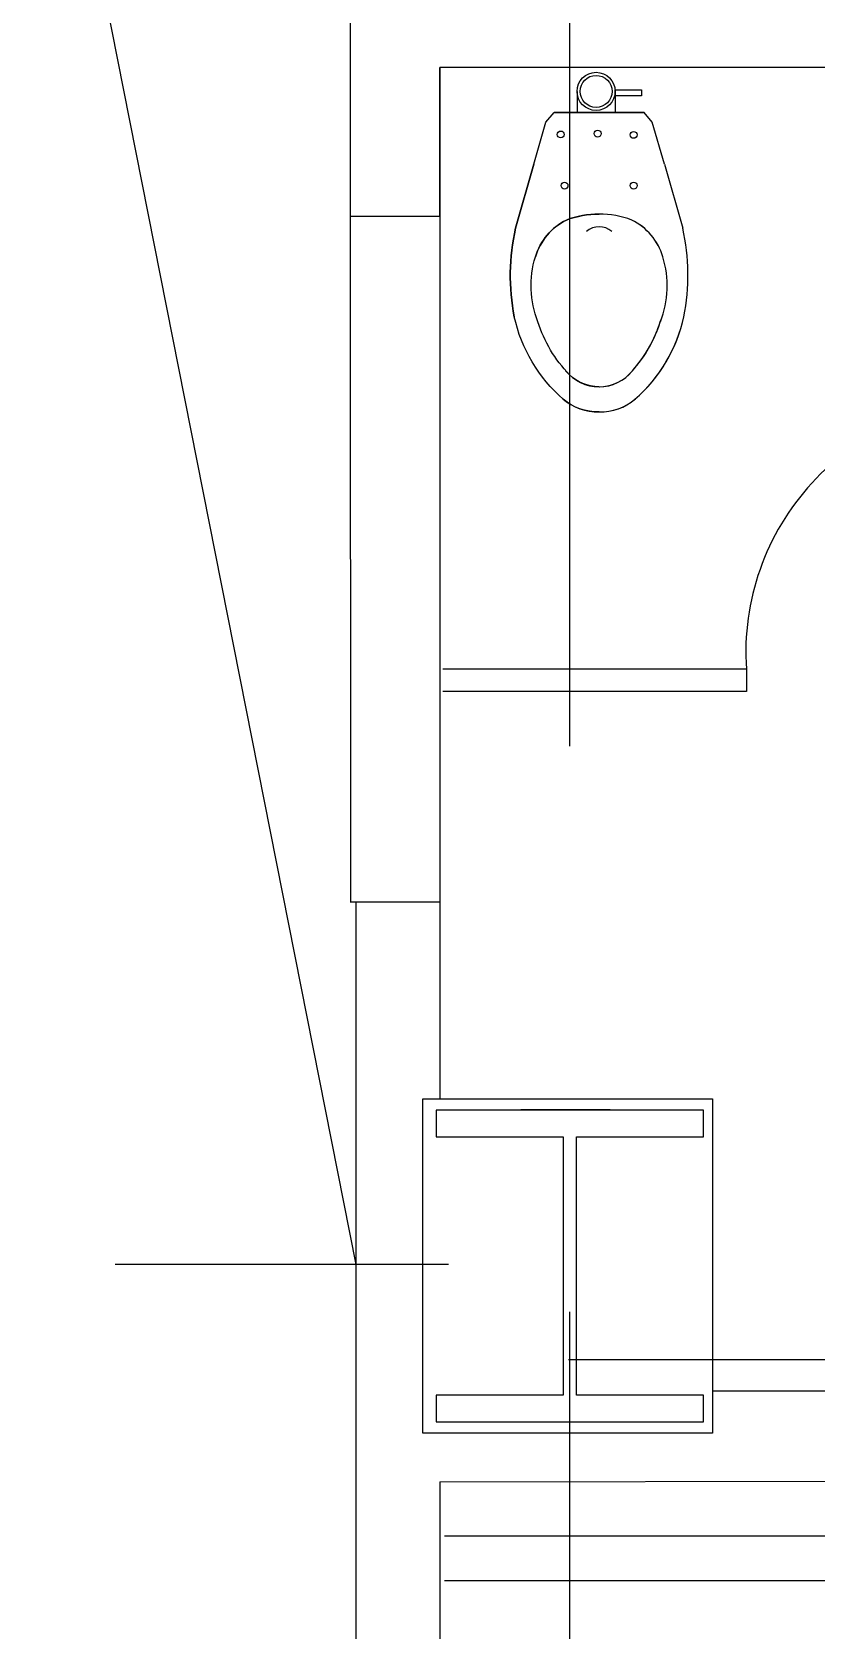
# Model space of a CAD drawing. Header units: millimetres. Extents: x 2148 to 2681, y 758 to 986.
# Drawn here: x 2529.045 to 2529.925, y 950.561 to 952.354 of the extents above; entities that cross this region are included whole.
import ezdxf

# ---------------------------------------------------------------- set-up
doc = ezdxf.new("R2010")
doc.units = ezdxf.units.MM
doc.linetypes.add('CENTER2', pattern=[28.575, 19.05, -3.175, 3.175, -3.175])
for name, color, linetype in [('cladding', 2, 'Continuous'), ('COL-EX', 2, 'Continuous'), ('D', 1, 'Continuous'), ('DR', 7, 'Continuous'), ('ELAYOUT', 4, 'Continuous'), ('S_GRID LINES', 252, 'Continuous')]:
    doc.layers.add(name, color=color, linetype=linetype)

# ---------------------------------------------------------------- blocks, each defined once
blk = doc.blocks.new('BOWL')
at = {"layer": 'DR', "color": 7, "linetype": 'Continuous'}
for p, q in [((-75570.291, -368.114), (-75570.431, -368.0742)), ((-75570.431, -368.0742), (-75570.291, -368.114)), ((-75570.291, -368.114), (-75570.1989, -368.1406)), ((-75570.1989, -368.1406), (-75570.1777, -368.1584)), ((-75570.1777, -368.1584), (-75570.1777, -368.3555)), ((-75570.1777, -368.3555), (-75570.1777, -368.1584)), ((-75570.291, -368.4), (-75570.1989, -368.3733)), ((-75570.1989, -368.3733), (-75570.1777, -368.3555)), ((-75570.291, -368.4), (-75570.431, -368.4398)), ((-75570.291, -368.4), (-75570.431, -368.4398))]:
    blk.add_line(p, q, dxfattribs=at)
at = {"layer": 'DR', "color": 8, "linetype": 'Continuous'}
for p, q in [((-75570.1317, -368.2087), (-75570.1777, -368.2087)), ((-75570.1317, -368.2921), (-75570.1777, -368.2921))]:
    blk.add_line(p, q, dxfattribs=at)
at = {"layer": 'DR', "color": 7, "linetype": 'Continuous'}
for points in [[(-75570.8325, -368.257, -0.190094), (-75570.8051, -368.1786, -0.160718), (-75570.6245, -368.0715, -0.104398), (-75570.431, -368.0742, -0.104398)], [(-75570.8325, -368.257, 0.190094), (-75570.8051, -368.3353, 0.160718), (-75570.6245, -368.4425, 0.104398), (-75570.431, -368.4398, 0.104398)]]:
    blk.add_lwpolyline(points, format="xyb", dxfattribs=at)
at = {"layer": 'DR', "color": 8, "linetype": 'Continuous'}
for points in [[(-75570.778, -368.2562, -0.187036), (-75570.7515, -368.1921, -0.115027), (-75570.6356, -368.1231, -0.170967), (-75570.4935, -368.1177, -0.209642), (-75570.4132, -368.1854, -0.096036), (-75570.4, -368.257)], [(-75570.778, -368.2577, 0.187036), (-75570.7515, -368.3219, 0.115027), (-75570.6356, -368.3909, 0.170967), (-75570.4935, -368.3963, 0.209642), (-75570.4132, -368.3286, 0.096036), (-75570.4, -368.257)]]:
    blk.add_lwpolyline(points, format="xyb", dxfattribs=at)
at = {"layer": 'DR', "color": 7, "linetype": 'Continuous'}
blk.add_lwpolyline([(-75570.1413, -368.292), (-75570.1283, -368.292), (-75570.1283, -368.3496), (-75570.1413, -368.3496)], close=True, dxfattribs=at)
at = {"layer": 'DR', "color": 8, "linetype": 'Continuous'}
for centre, radius in [((-75570.3379, -368.1815), 0.00745), ((-75570.2259, -368.173), 0.00745), ((-75570.2242, -368.2537), 0.00745), ((-75570.1317, -368.2504), 0.035), ((-75570.3379, -368.3325), 0.00745), ((-75570.2269, -368.3325), 0.00745)]:
    blk.add_circle(centre, radius, dxfattribs=at)
at = {"layer": 'DR', "color": 7, "linetype": 'Continuous'}
blk.add_circle((-75570.1317, -368.2504), 0.0417, dxfattribs=at)
for centre, radius, start, end in [((-75570.5342, -368.5313), 0.4686, 77.28, 101.1199), ((-75570.7195, -368.2526), 0.1131, 138.4248, 182.2387), ((-75570.7195, -368.2614), 0.1131, 177.7613, 221.5752), ((-75570.5525, -368.1153), 0.335, 221.3231, 257.5875), ((-75570.5342, -367.9827), 0.4686, 258.8801, 282.72)]:
    blk.add_arc(centre, radius, start, end, dxfattribs=at)
at = {"layer": 'DR', "color": 8, "linetype": 'Continuous'}
for centre, radius, start, end in [((-75570.5305, -368.2431), 0.1307, 26.2125, 73.5731), ((-75570.6821, -368.2583), 0.096, 129.0871, 179.204), ((-75570.5914, -368.255), 0.1913, 359.4176, 21.3602), ((-75570.4701, -368.257), 0.0422, 318.929, 41.071), ((-75570.6821, -368.2557), 0.096, 180.796, 230.9129), ((-75570.5914, -368.2589), 0.1913, 338.6398, 0.5824), ((-75570.5455, -368.1078), 0.2971, 228.446, 252.3404), ((-75570.5305, -368.2709), 0.1307, 286.4269, 333.7875), ((-75570.557, -368.1918), 0.2141, 248.4444, 287.252)]:
    blk.add_arc(centre, radius, start, end, dxfattribs=at)

msp = doc.modelspace()

# ---------------------------------------------------------------- linework, layer by layer
at = {"layer": 'cladding', "elevation": 0}
msp.add_lwpolyline([(2529.4839329, 951.156811), (2529.8089329, 951.156811), (2529.8089329, 950.781811), (2529.4839329, 950.781811)], close=True, dxfattribs=at)
at = {"layer": 'COL-EX', "elevation": 0}
msp.add_lwpolyline([(2529.6564709, 951.114311), (2529.7989709, 951.114311), (2529.7989709, 951.144311), (2529.4989709, 951.144311), (2529.4989709, 951.114311), (2529.6414709, 951.114311), (2529.6414709, 950.824311), (2529.4989709, 950.824311), (2529.4989709, 950.794311), (2529.7989709, 950.794311), (2529.7989709, 950.824311), (2529.6564709, 950.824311)], close=True, dxfattribs=at)
at = {"layer": 'D', "ltscale": 0.5}
for p, q in [((2527.4480246, 960.8871408, 0), (2529.408657, 950.9709359, 0)), ((2529.5028179, 952.1468216, 0), (2529.402504, 952.1468218, 0)), ((2529.5028179, 951.3776749, 0), (2529.402504, 951.3776751, 0)), ((2529.6941568, 951.1443609, 0), (2529.593974, 951.1443609, 0)), ((2529.647329, 950.8642082), (2534.388657, 950.8642082)), ((2534.806589, 950.6652188, 0), (2529.5081934, 950.6659939, 0)), ((2534.7854107, 950.6159939, 0), (2529.5081934, 950.6159939, 0))]:
    msp.add_line(p, q, dxfattribs=at)
at = {"layer": 'DR', "ltscale": 10}
for p, q in [((2529.5028179, 952.3140734, 0), (2529.5028179, 951.156811, 0)), ((2529.402504, 952.1468216, 0), (2529.4026048, 951.3776751, 0)), ((2529.8469886, 951.6390734, 0), (2529.506316, 951.6390734, 0)), ((2529.8469886, 951.6390734, 0), (2529.8469886, 951.6140734, 0)), ((2529.8469886, 951.6140734, 0), (2529.5063249, 951.6140734, 0))]:
    msp.add_line(p, q, dxfattribs=at)
msp.add_arc((2530.1279129, 951.657601, 0), 0.2815347, 91.2057719, 183.773334, dxfattribs=at)
at = {"layer": 'ELAYOUT', "ltscale": 10}
for p, q in [((2529.402504, 952.3890734, 0), (2529.402504, 952.1468218, 0)), ((2529.5028179, 952.1468216, 0), (2529.5028179, 952.3140734, 0)), ((2529.5028179, 952.1468216, 0), (2529.5028179, 952.3140734, 0)), ((2533.0079991, 952.3140734, 0), (2529.5028179, 952.3140734, 0)), ((2529.408657, 951.3776751, 0), (2529.408657, 943.209311, 0)), ((2529.8089329, 950.8293112, 0), (2533.007787, 950.8293112, 0)), ((2529.5028179, 950.7271067), (2534.3339329, 950.7343609, 0)), ((2529.5028179, 950.7271067, 0), (2529.5028179, 943.156811, 0))]:
    msp.add_line(p, q, dxfattribs=at)
at = {"layer": 'ELAYOUT', "linetype": 'ByBlock', "ltscale": 0.5}
msp.add_line((2529.5028179, 952.3140734, 0), (2529.5028179, 952.1468216, 0), dxfattribs=at)
at = {"layer": 'S_GRID LINES', "linetype": 'CENTER2', "ltscale": 0.2}
for p, q in [((2529.6489709, 922.9776771, 0), (2529.6489709, 960.9754912, 0)), ((2556.8178189, 950.9709359, 0), (2529.138657, 950.9709359, 0))]:
    msp.add_line(p, q, dxfattribs=at)

# ---------------------------------------------------------------- block references
at = {"layer": 'DR', "color": 7, "linetype": 'Continuous', "xscale": 0.5130811014387293, "yscale": 0.5130811014387293, "zscale": 0.5130811014387293, "rotation": 90}
msp.add_blockref('BOWL', (2340.7360344, 39725.8938184, 0), dxfattribs=at)

doc.saveas('drawing.dxf')
